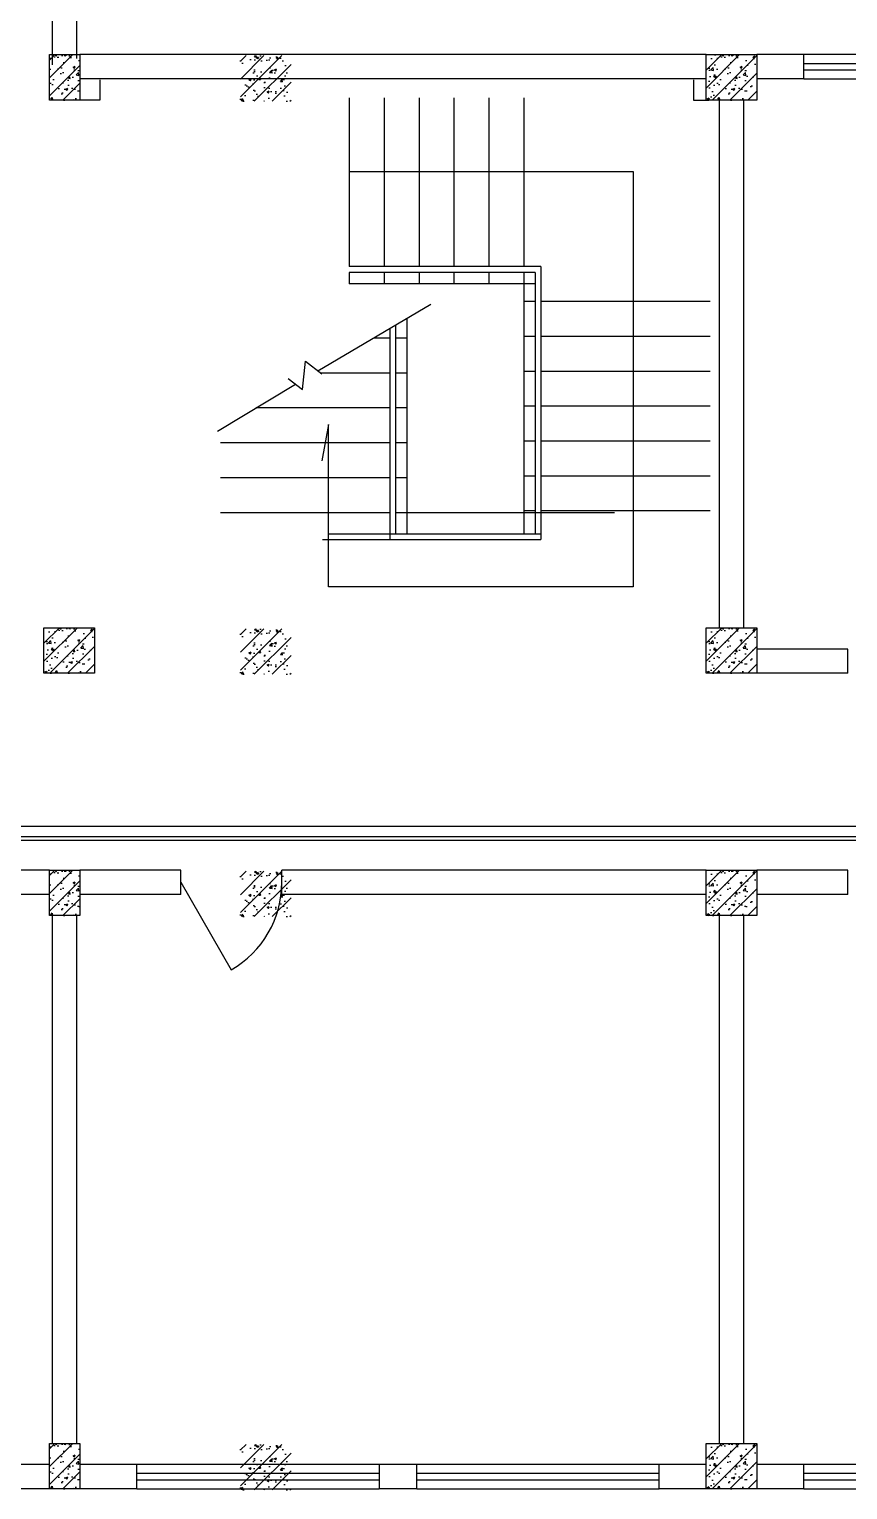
# Model space of a CAD drawing. Header units: millimetres. Extents: x 1454 to 76815, y 2126 to 32240.
# Drawn here: x 23542 to 28942, y 2126 to 11768 of the extents above; entities that cross this region are included whole.
import ezdxf
from ezdxf.enums import TextEntityAlignment as Align

# ---------------------------------------------------------------- set-up
doc = ezdxf.new("R2010")
doc.units = ezdxf.units.MM
doc.linetypes.add('CONTINOUS', pattern=[0])
for name, color, linetype in [('BD0', 7, 'Continuous'), ('C', 7, 'Continuous'), ('JJ', 7, 'Continuous'), ('M', 7, 'Continuous'), ('MC', 7, 'Continuous'), ('WINDOW_TEXT', 7, 'Continuous'), ('Z', 7, 'Continuous'), ('Z1', 9, 'Continuous'), ('文字说明', 7, 'Continuous')]:
    doc.layers.add(name, color=color, linetype=linetype)
doc.styles.add('SIMPLEX', font='SIMPLEX.SHX')

# ---------------------------------------------------------------- blocks, each defined once
blk = doc.blocks.new('_DBLK')
blk.add_line((-0.5, 0), (0, -0.866))
blk.add_arc((-0.5, 0), 1, 300, 0)
at = {"layer": 'WINDOW_TEXT', "style": 'SIMPLEX', "flags": 9}
blk.add_attdef('A', text='', height=1, dxfattribs=at).set_placement((0, 1.5), align=Align.MIDDLE)

msp = doc.modelspace()

# ---------------------------------------------------------------- hatches: boundary and pattern name
at = {"layer": 'Z1'}
h = msp.add_hatch(dxfattribs=at)
h.set_pattern_fill('ANSI31', color=256, scale=666.666667, style=0)
h.set_pattern_definition([(45, (-1455214.38, -522395.14), (-58.925565, 58.925565), [])])
h.paths.add_polyline_path([(23675.1, 11599.6), (23875.1, 11599.6), (23875.1, 11299.6), (23675.1, 11299.6)])
h = msp.add_hatch(dxfattribs=at)
h.set_pattern_fill('AR-CONC', color=256, scale=20, style=0)
h.set_pattern_definition([(50, (-1455214.38, -522395.14), (143.4520365, -12.550427), [15, -165]), (355, (-1455214.38, -522395.14), (-27.750267, 150.438427), [12, -132]), (100.4514, (-1455202.42, -522396.18), (115.701876, 137.887908), [12.748038, -140.228422]), (46.1842, (-1455214.38, -522355.14), (213.44821, -33.103803), [22.5, -247.5]), (96.6356, (-1455196.6, -522357.9), (186.93254, 194.823574), [19.122058, -210.3426]), (351.1842, (-1455214.38, -522355.14), (186.93239, 194.82372), [18, -198]), (21, (-1455194.38, -522365.14), (119.38141, -80.523778), [15, -165]), (326, (-1455194.38, -522365.14), (48.663066, 145.030009), [12, -132]), (71.4514, (-1455184.43, -522371.85), (168.044526, 64.506099), [12.748038, -140.228422]), (37.5, (-1455214.38, -522395.14), (2.431971, 66.5787708), [0, -130.4, 0, -134, 0, -132.5]), (7.5, (-1455214.38, -522395.14), (52.6139075, 78.8823424), [0, -76.4, 0, -127.4, 0, -50.5]), (327.5, (-1455258.98, -522395.14), (106.7644872, -4.5109743), [0, -50, 0, -156, 0, -207]), (317.5, (-1455278.98, -522395.14), (116.637234, 20.0209965), [0, -65, 0, -103.6, 0, -147])])
h.paths.add_polyline_path([(23675.1, 11599.6), (23875.1, 11599.6), (23875.1, 11299.6), (23675.1, 11299.6)])
h = msp.add_hatch(dxfattribs=at)
h.set_pattern_fill('ANSI31', color=256, scale=666.666667, style=0)
h.set_pattern_definition([(45, (-1660692.01, -96398.72), (-58.925565, 58.925565), [])])
h.paths.add_polyline_path([(24935.6, 11592.9), (25269, 11592.9), (25269, 11292.9), (24935.6, 11292.9)])
h = msp.add_hatch(dxfattribs=at)
h.set_pattern_fill('AR-CONC', color=256, scale=20, style=0)
h.set_pattern_definition([(50, (-1660692.01, -96398.72), (143.4520365, -12.550427), [15, -165]), (355, (-1660692, -96398.72), (-27.750267, 150.438427), [12, -132]), (100.4514, (-1660680.05, -96399.76), (115.701876, 137.887908), [12.748038, -140.228422]), (46.1842, (-1660692, -96358.72), (213.44821, -33.103803), [22.5, -247.5]), (96.6356, (-1660674.22, -96361.48), (186.93254, 194.823574), [19.122058, -210.3426]), (351.1842, (-1660692, -96358.72), (186.93239, 194.82372), [18, -198]), (21, (-1660672.01, -96368.72), (119.3814104, -80.523778), [15, -165]), (326, (-1660672, -96368.72), (48.663066, 145.030009), [12, -132]), (71.4514, (-1660662.06, -96375.43), (168.044526, 64.506099), [12.748038, -140.228422]), (37.5, (-1660692.007, -96398.716), (2.431971, 66.5787708), [0, -130.4, 0, -134, 0, -132.5]), (7.5, (-1660692.01, -96398.72), (52.6139075, 78.8823424), [0, -76.4, 0, -127.4, 0, -50.5]), (327.5, (-1660736.607, -96398.716), (106.7644872, -4.5109743), [0, -50, 0, -156, 0, -207]), (317.5, (-1660756.61, -96398.72), (116.637234, 20.0209965), [0, -65, 0, -103.6, 0, -147])])
h.paths.add_polyline_path([(24935.6, 11592.9), (25269, 11592.9), (25269, 11292.9), (24935.6, 11292.9)])
h = msp.add_hatch(dxfattribs=at)
h.set_pattern_fill('ANSI31', color=256, scale=666.666667, style=0)
h.set_pattern_definition([(45, (-1450814.38, -522395.14), (-58.925565, 58.925565), [])])
h.paths.add_polyline_path([(28008.4, 11599.6), (28341.7, 11599.6), (28341.7, 11299.6), (28008.4, 11299.6)])
h = msp.add_hatch(dxfattribs=at)
h.set_pattern_fill('AR-CONC', color=256, scale=20, style=0)
h.set_pattern_definition([(50, (-1450814.38, -522395.14), (143.4520365, -12.550427), [15, -165]), (355, (-1450814.38, -522395.14), (-27.750267, 150.438427), [12, -132]), (100.4514, (-1450802.42, -522396.18), (115.701876, 137.887908), [12.748038, -140.228422]), (46.1842, (-1450814.38, -522355.14), (213.44821, -33.103803), [22.5, -247.5]), (96.6356, (-1450796.6, -522357.9), (186.93254, 194.823574), [19.122058, -210.3426]), (351.1842, (-1450814.38, -522355.14), (186.93239, 194.82372), [18, -198]), (21, (-1450794.38, -522365.14), (119.38141, -80.523778), [15, -165]), (326, (-1450794.38, -522365.14), (48.663066, 145.030009), [12, -132]), (71.4514, (-1450784.43, -522371.85), (168.044526, 64.506099), [12.748038, -140.228422]), (37.5, (-1450814.38, -522395.14), (2.431971, 66.5787708), [0, -130.4, 0, -134, 0, -132.5]), (7.5, (-1450814.38, -522395.14), (52.6139075, 78.8823424), [0, -76.4, 0, -127.4, 0, -50.5]), (327.5, (-1450858.98, -522395.14), (106.7644872, -4.5109743), [0, -50, 0, -156, 0, -207]), (317.5, (-1450878.98, -522395.14), (116.637234, 20.0209965), [0, -65, 0, -103.6, 0, -147])])
h.paths.add_polyline_path([(28008.4, 11599.6), (28341.7, 11599.6), (28341.7, 11299.6), (28008.4, 11299.6)])
h = msp.add_hatch(dxfattribs=at)
h.set_pattern_fill('AR-CONC', color=256, scale=20, style=0)
h.set_pattern_definition([(50, (-1455183.66, -526178.47), (143.4520365, -12.550427), [15, -165]), (355, (-1455183.66, -526178.47), (-27.750267, 150.438427), [12, -132]), (100.4514, (-1455171.7, -526179.52), (115.701876, 137.887908), [12.748038, -140.228422]), (46.1842, (-1455183.66, -526138.47), (213.44821, -33.103803), [22.5, -247.5]), (96.6356, (-1455165.87, -526141.23), (186.93254, 194.823574), [19.122058, -210.3426]), (351.1842, (-1455183.66, -526138.47), (186.93239, 194.82372), [18, -198]), (21, (-1455163.66, -526148.47), (119.38141, -80.523778), [15, -165]), (326, (-1455163.66, -526148.47), (48.663066, 145.030009), [12, -132]), (71.4514, (-1455153.71, -526155.18), (168.044526, 64.506099), [12.748038, -140.228422]), (37.5, (-1455183.66, -526178.47), (2.431971, 66.5787708), [0, -130.4, 0, -134, 0, -132.5]), (7.5, (-1455183.66, -526178.47), (52.6139075, 78.8823424), [0, -76.4, 0, -127.4, 0, -50.5]), (327.5, (-1455228.26, -526178.47), (106.7644872, -4.5109743), [0, -50, 0, -156, 0, -207]), (317.5, (-1455248.26, -526178.47), (116.637234, 20.0209965), [0, -65, 0, -103.6, 0, -147])])
h.paths.add_polyline_path([(23639.1, 7816.3), (23972.5, 7816.3), (23972.5, 7516.3), (23639.1, 7516.3)])
h = msp.add_hatch(dxfattribs=at)
h.set_pattern_fill('ANSI31', color=256, scale=666.666667, style=0)
h.set_pattern_definition([(45, (-1455183.66, -526178.47), (-58.925565, 58.925565), [])])
h.paths.add_polyline_path([(23639.1, 7816.3), (23972.5, 7816.3), (23972.5, 7516.3), (23639.1, 7516.3)])
h = msp.add_hatch(dxfattribs=at)
h.set_pattern_fill('ANSI31', color=256, scale=666.666667, style=0)
h.set_pattern_definition([(45, (-1660692.01, -100182.05), (-58.925565, 58.925565), [])])
h.paths.add_polyline_path([(24935.6, 7809.6), (25269, 7809.6), (25269, 7509.6), (24935.6, 7509.6)])
h = msp.add_hatch(dxfattribs=at)
h.set_pattern_fill('AR-CONC', color=256, scale=20, style=0)
h.set_pattern_definition([(50, (-1660692.01, -100182.05), (143.4520365, -12.550427), [15, -165]), (355, (-1660692, -100182.05), (-27.750267, 150.438427), [12, -132]), (100.4514, (-1660680.05, -100183.1), (115.701876, 137.887908), [12.748038, -140.228422]), (46.1842, (-1660692, -100142.05), (213.44821, -33.103803), [22.5, -247.5]), (96.6356, (-1660674.22, -100144.8), (186.93254, 194.823574), [19.122058, -210.3426]), (351.1842, (-1660692, -100142.05), (186.93239, 194.82372), [18, -198]), (21, (-1660672.01, -100152.05), (119.3814104, -80.523778), [15, -165]), (326, (-1660672, -100152.05), (48.663066, 145.030009), [12, -132]), (71.4514, (-1660662.06, -100158.76), (168.044526, 64.506099), [12.748038, -140.228422]), (37.5, (-1660692.007, -100182.05), (2.431971, 66.5787708), [0, -130.4, 0, -134, 0, -132.5]), (7.5, (-1660692.01, -100182.05), (52.6139075, 78.8823424), [0, -76.4, 0, -127.4, 0, -50.5]), (327.5, (-1660736.607, -100182.05), (106.7644872, -4.5109743), [0, -50, 0, -156, 0, -207]), (317.5, (-1660756.61, -100182.05), (116.637234, 20.0209965), [0, -65, 0, -103.6, 0, -147])])
h.paths.add_polyline_path([(24935.6, 7809.6), (25269, 7809.6), (25269, 7509.6), (24935.6, 7509.6)])
h = msp.add_hatch(dxfattribs=at)
h.set_pattern_fill('ANSI31', color=256, scale=666.666667, style=0)
h.set_pattern_definition([(45, (-1450814.38, -526178.47), (-58.925565, 58.925565), [])])
h.paths.add_polyline_path([(28008.4, 7816.3), (28341.7, 7816.3), (28341.7, 7516.3), (28008.4, 7516.3)])
h = msp.add_hatch(dxfattribs=at)
h.set_pattern_fill('AR-CONC', color=256, scale=20, style=0)
h.set_pattern_definition([(50, (-1450814.38, -526178.47), (143.4520365, -12.550427), [15, -165]), (355, (-1450814.38, -526178.47), (-27.750267, 150.438427), [12, -132]), (100.4514, (-1450802.42, -526179.52), (115.701876, 137.887908), [12.748038, -140.228422]), (46.1842, (-1450814.38, -526138.47), (213.44821, -33.103803), [22.5, -247.5]), (96.6356, (-1450796.6, -526141.23), (186.93254, 194.823574), [19.122058, -210.3426]), (351.1842, (-1450814.38, -526138.47), (186.93239, 194.82372), [18, -198]), (21, (-1450794.38, -526148.47), (119.38141, -80.523778), [15, -165]), (326, (-1450794.38, -526148.47), (48.663066, 145.030009), [12, -132]), (71.4514, (-1450784.43, -526155.18), (168.044526, 64.506099), [12.748038, -140.228422]), (37.5, (-1450814.38, -526178.47), (2.431971, 66.5787708), [0, -130.4, 0, -134, 0, -132.5]), (7.5, (-1450814.38, -526178.47), (52.6139075, 78.8823424), [0, -76.4, 0, -127.4, 0, -50.5]), (327.5, (-1450858.98, -526178.47), (106.7644872, -4.5109743), [0, -50, 0, -156, 0, -207]), (317.5, (-1450878.98, -526178.47), (116.637234, 20.0209965), [0, -65, 0, -103.6, 0, -147])])
h.paths.add_polyline_path([(28008.4, 7816.3), (28341.7, 7816.3), (28341.7, 7516.3), (28008.4, 7516.3)])
h = msp.add_hatch(dxfattribs=at)
h.set_pattern_fill('ANSI31', color=256, scale=666.666667, style=0)
h.set_pattern_definition([(45, (-1455214.38, -527778.47), (-58.925565, 58.925565), [])])
h.paths.add_polyline_path([(23675.1, 6216.3), (23875.1, 6216.3), (23875.1, 5916.3), (23675.1, 5916.3)])
h = msp.add_hatch(dxfattribs=at)
h.set_pattern_fill('AR-CONC', color=256, scale=20, style=0)
h.set_pattern_definition([(50, (-1455214.38, -527778.47), (143.4520365, -12.550427), [15, -165]), (355, (-1455214.38, -527778.47), (-27.750267, 150.438427), [12, -132]), (100.4514, (-1455202.42, -527779.52), (115.701876, 137.887908), [12.748038, -140.228422]), (46.1842, (-1455214.38, -527738.47), (213.44821, -33.103803), [22.5, -247.5]), (96.6356, (-1455196.6, -527741.23), (186.93254, 194.823574), [19.122058, -210.3426]), (351.1842, (-1455214.38, -527738.47), (186.93239, 194.82372), [18, -198]), (21, (-1455194.38, -527748.47), (119.38141, -80.523778), [15, -165]), (326, (-1455194.38, -527748.47), (48.663066, 145.030009), [12, -132]), (71.4514, (-1455184.43, -527755.18), (168.044526, 64.506099), [12.748038, -140.228422]), (37.5, (-1455214.38, -527778.47), (2.431971, 66.5787708), [0, -130.4, 0, -134, 0, -132.5]), (7.5, (-1455214.38, -527778.47), (52.6139075, 78.8823424), [0, -76.4, 0, -127.4, 0, -50.5]), (327.5, (-1455258.98, -527778.47), (106.7644872, -4.5109743), [0, -50, 0, -156, 0, -207]), (317.5, (-1455278.98, -527778.47), (116.637234, 20.0209965), [0, -65, 0, -103.6, 0, -147])])
h.paths.add_polyline_path([(23675.1, 6216.3), (23875.1, 6216.3), (23875.1, 5916.3), (23675.1, 5916.3)])
h = msp.add_hatch(dxfattribs=at)
h.set_pattern_fill('ANSI31', color=256, scale=666.666667, style=0)
h.set_pattern_definition([(45, (-1660692.01, -101782.05), (-58.925565, 58.925565), [])])
h.paths.add_polyline_path([(24935.6, 6209.6), (25269, 6209.6), (25269, 5909.6), (24935.6, 5909.6)])
h = msp.add_hatch(dxfattribs=at)
h.set_pattern_fill('AR-CONC', color=256, scale=20, style=0)
h.set_pattern_definition([(50, (-1660692.01, -101782.05), (143.4520365, -12.550427), [15, -165]), (355, (-1660692, -101782.05), (-27.750267, 150.438427), [12, -132]), (100.4514, (-1660680.05, -101783.1), (115.701876, 137.887908), [12.748038, -140.228422]), (46.1842, (-1660692, -101742.05), (213.44821, -33.103803), [22.5, -247.5]), (96.6356, (-1660674.22, -101744.8), (186.93254, 194.823574), [19.122058, -210.3426]), (351.1842, (-1660692, -101742.05), (186.93239, 194.82372), [18, -198]), (21, (-1660672.01, -101752.05), (119.3814104, -80.523778), [15, -165]), (326, (-1660672, -101752.05), (48.663066, 145.030009), [12, -132]), (71.4514, (-1660662.06, -101758.76), (168.044526, 64.506099), [12.748038, -140.228422]), (37.5, (-1660692.007, -101782.05), (2.431971, 66.5787708), [0, -130.4, 0, -134, 0, -132.5]), (7.5, (-1660692.01, -101782.05), (52.6139075, 78.8823424), [0, -76.4, 0, -127.4, 0, -50.5]), (327.5, (-1660736.607, -101782.05), (106.7644872, -4.5109743), [0, -50, 0, -156, 0, -207]), (317.5, (-1660756.61, -101782.05), (116.637234, 20.0209965), [0, -65, 0, -103.6, 0, -147])])
h.paths.add_polyline_path([(24935.6, 6209.6), (25269, 6209.6), (25269, 5909.6), (24935.6, 5909.6)])
h = msp.add_hatch(dxfattribs=at)
h.set_pattern_fill('ANSI31', color=256, scale=666.666667, style=0)
h.set_pattern_definition([(45, (-1450814.38, -527778.47), (-58.925565, 58.925565), [])])
h.paths.add_polyline_path([(28008.4, 6216.3), (28341.7, 6216.3), (28341.7, 5916.3), (28008.4, 5916.3)])
h = msp.add_hatch(dxfattribs=at)
h.set_pattern_fill('AR-CONC', color=256, scale=20, style=0)
h.set_pattern_definition([(50, (-1450814.38, -527778.47), (143.4520365, -12.550427), [15, -165]), (355, (-1450814.38, -527778.47), (-27.750267, 150.438427), [12, -132]), (100.4514, (-1450802.42, -527779.52), (115.701876, 137.887908), [12.748038, -140.228422]), (46.1842, (-1450814.38, -527738.47), (213.44821, -33.103803), [22.5, -247.5]), (96.6356, (-1450796.6, -527741.23), (186.93254, 194.823574), [19.122058, -210.3426]), (351.1842, (-1450814.38, -527738.47), (186.93239, 194.82372), [18, -198]), (21, (-1450794.38, -527748.47), (119.38141, -80.523778), [15, -165]), (326, (-1450794.38, -527748.47), (48.663066, 145.030009), [12, -132]), (71.4514, (-1450784.43, -527755.18), (168.044526, 64.506099), [12.748038, -140.228422]), (37.5, (-1450814.38, -527778.47), (2.431971, 66.5787708), [0, -130.4, 0, -134, 0, -132.5]), (7.5, (-1450814.38, -527778.47), (52.6139075, 78.8823424), [0, -76.4, 0, -127.4, 0, -50.5]), (327.5, (-1450858.98, -527778.47), (106.7644872, -4.5109743), [0, -50, 0, -156, 0, -207]), (317.5, (-1450878.98, -527778.47), (116.637234, 20.0209965), [0, -65, 0, -103.6, 0, -147])])
h.paths.add_polyline_path([(28008.4, 6216.3), (28341.7, 6216.3), (28341.7, 5916.3), (28008.4, 5916.3)])
h = msp.add_hatch(dxfattribs=at)
h.set_pattern_fill('ANSI31', color=256, scale=666.666667, style=0)
h.set_pattern_definition([(45, (-1455214.38, -531561.804), (-58.925565, 58.925565), [])])
h.paths.add_polyline_path([(23675.1, 2432.9), (23875.1, 2432.9), (23875.1, 2132.9), (23675.1, 2132.9)])
h = msp.add_hatch(dxfattribs=at)
h.set_pattern_fill('AR-CONC', color=256, scale=20, style=0)
h.set_pattern_definition([(50, (-1455214.38, -531561.8), (143.4520365, -12.550427), [15, -165]), (355, (-1455214.38, -531561.8), (-27.750267, 150.438427), [12, -132]), (100.4514, (-1455202.42, -531562.85), (115.701876, 137.887908), [12.748038, -140.228422]), (46.1842, (-1455214.38, -531521.8), (213.44821, -33.103803), [22.5, -247.5]), (96.6356, (-1455196.6, -531524.56), (186.93254, 194.823574), [19.122058, -210.3426]), (351.1842, (-1455214.38, -531521.8), (186.93239, 194.82372), [18, -198]), (21, (-1455194.38, -531531.8), (119.38141, -80.523778), [15, -165]), (326, (-1455194.38, -531531.8), (48.663066, 145.030009), [12, -132]), (71.4514, (-1455184.43, -531538.51), (168.044526, 64.506099), [12.748038, -140.228422]), (37.5, (-1455214.38, -531561.804), (2.431971, 66.5787708), [0, -130.4, 0, -134, 0, -132.5]), (7.5, (-1455214.38, -531561.804), (52.6139075, 78.8823424), [0, -76.4, 0, -127.4, 0, -50.5]), (327.5, (-1455258.98, -531561.804), (106.7644872, -4.5109743), [0, -50, 0, -156, 0, -207]), (317.5, (-1455278.98, -531561.8), (116.637234, 20.0209965), [0, -65, 0, -103.6, 0, -147])])
h.paths.add_polyline_path([(23675.1, 2432.9), (23875.1, 2432.9), (23875.1, 2132.9), (23675.1, 2132.9)])
h = msp.add_hatch(dxfattribs=at)
h.set_pattern_fill('ANSI31', color=256, scale=666.666667, style=0)
h.set_pattern_definition([(45, (-1660692.01, -105565.38), (-58.925565, 58.925565), [])])
h.paths.add_polyline_path([(24935.6, 2426.3), (25269, 2426.3), (25269, 2126.3), (24935.6, 2126.3)])
h = msp.add_hatch(dxfattribs=at)
h.set_pattern_fill('AR-CONC', color=256, scale=20, style=0)
h.set_pattern_definition([(50, (-1660692.01, -105565.38), (143.4520365, -12.550427), [15, -165]), (355, (-1660692, -105565.38), (-27.750267, 150.438427), [12, -132]), (100.4514, (-1660680.05, -105566.43), (115.701876, 137.887908), [12.748038, -140.228422]), (46.1842, (-1660692, -105525.38), (213.44821, -33.103803), [22.5, -247.5]), (96.6356, (-1660674.22, -105528.14), (186.93254, 194.823574), [19.122058, -210.3426]), (351.1842, (-1660692, -105525.38), (186.93239, 194.82372), [18, -198]), (21, (-1660672.01, -105535.38), (119.3814104, -80.523778), [15, -165]), (326, (-1660672, -105535.38), (48.663066, 145.030009), [12, -132]), (71.4514, (-1660662.06, -105542.1), (168.044526, 64.506099), [12.748038, -140.228422]), (37.5, (-1660692.007, -105565.383), (2.431971, 66.5787708), [0, -130.4, 0, -134, 0, -132.5]), (7.5, (-1660692.01, -105565.38), (52.6139075, 78.8823424), [0, -76.4, 0, -127.4, 0, -50.5]), (327.5, (-1660736.607, -105565.383), (106.7644872, -4.5109743), [0, -50, 0, -156, 0, -207]), (317.5, (-1660756.61, -105565.38), (116.637234, 20.0209965), [0, -65, 0, -103.6, 0, -147])])
h.paths.add_polyline_path([(24935.6, 2426.3), (25269, 2426.3), (25269, 2126.3), (24935.6, 2126.3)])
h = msp.add_hatch(dxfattribs=at)
h.set_pattern_fill('ANSI31', color=256, scale=666.666667, style=0)
h.set_pattern_definition([(45, (-1450814.38, -531561.804), (-58.925565, 58.925565), [])])
h.paths.add_polyline_path([(28008.4, 2432.9), (28341.7, 2432.9), (28341.7, 2132.9), (28008.4, 2132.9)])
h = msp.add_hatch(dxfattribs=at)
h.set_pattern_fill('AR-CONC', color=256, scale=20, style=0)
h.set_pattern_definition([(50, (-1450814.38, -531561.8), (143.4520365, -12.550427), [15, -165]), (355, (-1450814.38, -531561.8), (-27.750267, 150.438427), [12, -132]), (100.4514, (-1450802.42, -531562.85), (115.701876, 137.887908), [12.748038, -140.228422]), (46.1842, (-1450814.38, -531521.8), (213.44821, -33.103803), [22.5, -247.5]), (96.6356, (-1450796.6, -531524.56), (186.93254, 194.823574), [19.122058, -210.3426]), (351.1842, (-1450814.38, -531521.8), (186.93239, 194.82372), [18, -198]), (21, (-1450794.38, -531531.8), (119.38141, -80.523778), [15, -165]), (326, (-1450794.38, -531531.8), (48.663066, 145.030009), [12, -132]), (71.4514, (-1450784.43, -531538.51), (168.044526, 64.506099), [12.748038, -140.228422]), (37.5, (-1450814.38, -531561.804), (2.431971, 66.5787708), [0, -130.4, 0, -134, 0, -132.5]), (7.5, (-1450814.38, -531561.804), (52.6139075, 78.8823424), [0, -76.4, 0, -127.4, 0, -50.5]), (327.5, (-1450858.98, -531561.804), (106.7644872, -4.5109743), [0, -50, 0, -156, 0, -207]), (317.5, (-1450878.98, -531561.8), (116.637234, 20.0209965), [0, -65, 0, -103.6, 0, -147])])
h.paths.add_polyline_path([(28008.4, 2432.9), (28341.7, 2432.9), (28341.7, 2132.9), (28008.4, 2132.9)])

# ---------------------------------------------------------------- linework, layer by layer
for p, q in [((25652.6, 11315.1), (25652.6, 10200.3)), ((25883, 11315.1), (25883, 10200.3)), ((26113.4, 11315.1), (26113.4, 10200.3)), ((26343.8, 11315.1), (26343.8, 10200.3)), ((26574.2, 11315.1), (26574.2, 10200.3)), ((26804.6, 11315.1), (26804.6, 10200.3)), ((25652.6, 10161.9), (25652.6, 10087.8)), ((25883, 10161.9), (25883, 10087.8)), ((26113.4, 10161.9), (26113.4, 10087.8)), ((26343.8, 10161.9), (26343.8, 10087.8)), ((26574.2, 10161.9), (26574.2, 10087.8)), ((26804.6, 10161.9), (26804.6, 8437.5)), ((26032.4, 9859.3), (26032.4, 8437.5))]:
    msp.add_line(p, q)
at = {"layer": 'BD0'}
for p, q in [((23695.1, 11531.3), (23695.1, 15067.1)), ((23855.1, 11573.5), (23855.1, 15067.1)), ((28008.4, 11599.6), (23875.1, 11599.6)), ((28651.7, 11599.6), (28341.7, 11599.6)), ((28651.7, 11439.6), (28651.7, 11599.6)), ((28008.4, 11439.6), (23875.1, 11439.6)), ((28651.7, 11439.6), (28341.7, 11439.6)), ((28095.1, 8946.3), (28095.1, 11299.6)), ((28255.1, 7816.3), (28255.1, 11299.6)), ((28095.1, 7816.3), (28095.1, 8946.3)), ((28941.7, 7676.3), (28341.7, 7676.3)), ((28941.7, 7516.3), (28941.7, 7676.3)), ((28941.7, 7516.3), (28341.7, 7516.3)), ((23675.1, 6216.3), (23470.8, 6216.3)), ((24541.7, 6216.3), (23875.1, 6216.3)), ((24541.7, 6056.3), (24541.7, 6216.3)), ((25208.4, 6056.3), (25208.4, 6216.3)), ((27804.2, 6216.3), (25208.4, 6216.3)), ((28008.4, 6216.3), (27804.2, 6216.3)), ((28941.7, 6216.3), (28341.7, 6216.3)), ((28941.7, 6056.3), (28941.7, 6216.3)), ((23675.1, 6056.3), (20875.1, 6056.3)), ((24541.7, 6056.3), (23875.1, 6056.3)), ((28008.4, 6056.3), (25208.4, 6056.3)), ((28941.7, 6056.3), (28341.7, 6056.3)), ((23695.1, 2432.9), (23695.1, 5916.3)), ((23855.1, 2432.9), (23855.1, 5916.3)), ((28095.1, 2432.9), (28095.1, 5916.3)), ((28255.1, 2432.9), (28255.1, 5916.3)), ((23675.1, 2292.9), (23365.1, 2292.9)), ((24251.7, 2292.9), (23875.1, 2292.9)), ((24251.7, 2132.9), (24251.7, 2292.9)), ((25851.7, 2132.9), (25851.7, 2292.9)), ((26098.4, 2292.9), (25851.7, 2292.9)), ((26098.4, 2132.9), (26098.4, 2292.9)), ((28008.4, 2292.9), (27698.4, 2292.9)), ((27698.4, 2132.9), (27698.4, 2292.9)), ((28651.7, 2292.9), (28341.7, 2292.9)), ((28651.7, 2132.9), (28651.7, 2292.9)), ((23675.1, 2132.9), (23365.1, 2132.9)), ((24251.7, 2132.9), (23875.1, 2132.9)), ((26098.4, 2132.9), (25851.7, 2132.9)), ((28008.4, 2132.9), (27698.4, 2132.9)), ((28651.7, 2132.9), (28341.7, 2132.9))]:
    msp.add_line(p, q, dxfattribs=at)
at = {"layer": 'C', "color": 7}
for p, q in [((30251.7, 11599.6), (28651.7, 11599.6)), ((30251.7, 11539.6), (28651.7, 11539.6)), ((28651.7, 11499.6), (30251.7, 11499.6)), ((28651.7, 11439.6), (30251.7, 11439.6)), ((25851.5, 2292.9), (24251.5, 2292.9)), ((25851.5, 2232.9), (24251.5, 2232.9)), ((27698.4, 2292.9), (26098.4, 2292.9)), ((27698.4, 2232.9), (26098.4, 2232.9)), ((30251.7, 2292.9), (28651.7, 2292.9)), ((30251.7, 2232.9), (28651.7, 2232.9)), ((24251.5, 2192.9), (25851.5, 2192.9)), ((24251.5, 2132.9), (25851.5, 2132.9)), ((26098.4, 2192.9), (27698.4, 2192.9)), ((26098.4, 2132.9), (27698.4, 2132.9)), ((28651.7, 2192.9), (30251.7, 2192.9)), ((28651.7, 2132.9), (30251.7, 2132.9))]:
    msp.add_line(p, q, dxfattribs=at)
at = {"layer": 'JJ', "color": 0}
for p, q in [((24008.4, 11434), (24008.4, 11299.6)), ((27925.1, 11434), (27925.1, 11299.6)), ((24008.4, 11299.6), (23875.1, 11299.6)), ((27925.1, 11299.6), (28025.1, 11299.6))]:
    msp.add_line(p, q, dxfattribs=at)
at = {"layer": 'MC'}
for p, q in [((25652.6, 10828.2), (27526.8, 10828.2)), ((27526.8, 10828.2), (27526.8, 8087.5)), ((26917.2, 10200.3), (25652.6, 10200.3)), ((26878.8, 10161.9), (25652.6, 10161.9)), ((26878.8, 10200.3), (26804.6, 10200.3)), ((26878.8, 10161.9), (26878.8, 8437.5)), ((26917.2, 10200.3), (26917.2, 8399.1)), ((26878.8, 10087.8), (25652.6, 10087.8)), ((25446.2, 9512.4), (26191.1, 9953.1)), ((26878.8, 9969.9), (26804.6, 9969.9)), ((28033.4, 9969.9), (26917.2, 9969.9)), ((25919.8, 9792.6), (25919.8, 8399.1)), ((25958.2, 9815.4), (25958.2, 8437.5)), ((26878.8, 9739.5), (26804.6, 9739.5)), ((28033.4, 9739.5), (26917.2, 9739.5)), ((25814.7, 9730.4), (25919.8, 9730.4)), ((25958.2, 9730.4), (26032.4, 9730.4)), ((25344.8, 9389.4), (25363.6, 9577.3)), ((25363.6, 9577.3), (25471.6, 9492.5)), ((25250.9, 9462.6), (25344.8, 9389.4)), ((25462, 9500), (25919.8, 9500)), ((25958.2, 9500), (26032.4, 9500)), ((26878.8, 9509.1), (26804.6, 9509.1)), ((28033.4, 9509.1), (26917.2, 9509.1)), ((24784.9, 9114), (25298.8, 9425.2)), ((25035.8, 9269.6), (25919.8, 9269.6)), ((25958.2, 9269.6), (26032.4, 9269.6)), ((26878.8, 9278.7), (26804.6, 9278.7)), ((28033.4, 9278.7), (26917.2, 9278.7)), ((25516.6, 9159.1), (25472.8, 8918.5)), ((25516.6, 8087.5), (25516.6, 9159.1)), ((24803.6, 9039.2), (25919.8, 9039.2)), ((25958.2, 9039.2), (26032.4, 9039.2)), ((26878.8, 9048.3), (26804.6, 9048.3)), ((28033.4, 9048.3), (26917.2, 9048.3)), ((24803.6, 8808.8), (25919.8, 8808.8)), ((25958.2, 8808.8), (26032.4, 8808.8)), ((26878.8, 8817.9), (26804.6, 8817.9)), ((28033.4, 8817.9), (26917.2, 8817.9)), ((26878.8, 8587.5), (26804.6, 8587.5)), ((28033.4, 8587.5), (26917.2, 8587.5)), ((24803.6, 8578.4), (25919.8, 8578.4)), ((25958.2, 8578.4), (27403.1, 8578.4)), ((25477.2, 8399.1), (26917.2, 8399.1)), ((25515.6, 8437.5), (26917.2, 8437.5)), ((27526.8, 8087.5), (25516.6, 8087.5))]:
    msp.add_line(p, q, dxfattribs=at)
at = {"layer": 'Z'}
for points in [[(23675.1, 11599.6), (23875.1, 11599.6), (23875.1, 11299.6), (23675.1, 11299.6)], [(28008.4, 11599.6), (28341.7, 11599.6), (28341.7, 11299.6), (28008.4, 11299.6)], [(23639.1, 7816.3), (23972.5, 7816.3), (23972.5, 7516.3), (23639.1, 7516.3)], [(28008.4, 7816.3), (28341.7, 7816.3), (28341.7, 7516.3), (28008.4, 7516.3)], [(23675.1, 6216.3), (23875.1, 6216.3), (23875.1, 5916.3), (23675.1, 5916.3)], [(28008.4, 6216.3), (28341.7, 6216.3), (28341.7, 5916.3), (28008.4, 5916.3)], [(23675.1, 2432.9), (23875.1, 2432.9), (23875.1, 2132.9), (23675.1, 2132.9)], [(28008.4, 2432.9), (28341.7, 2432.9), (28341.7, 2132.9), (28008.4, 2132.9)]]:
    msp.add_lwpolyline(points, close=True, dxfattribs=at)
at = {"layer": '文字说明', "color": 2, "linetype": 'CONTINOUS'}
msp.add_line((61605, 6504.6), (22669.7, 6504.6), dxfattribs=at)
at = {"layer": '文字说明', "color": 5, "linetype": 'CONTINOUS'}
msp.add_line((61605, 6412.7), (22568.2, 6412.7), dxfattribs=at)
at = {"layer": '文字说明', "color": 1, "linetype": 'CONTINOUS'}
msp.add_line((61605, 6436.2), (22615.1, 6436.2), dxfattribs=at)

# ---------------------------------------------------------------- block references
at = {"layer": 'M', "xscale": 666.6666666665114, "yscale": 666.6666666666277, "zscale": 666.6666666666666}
msp.add_blockref('_DBLK', (24875.1, 6136.3), dxfattribs=at)

doc.saveas('drawing.dxf')
